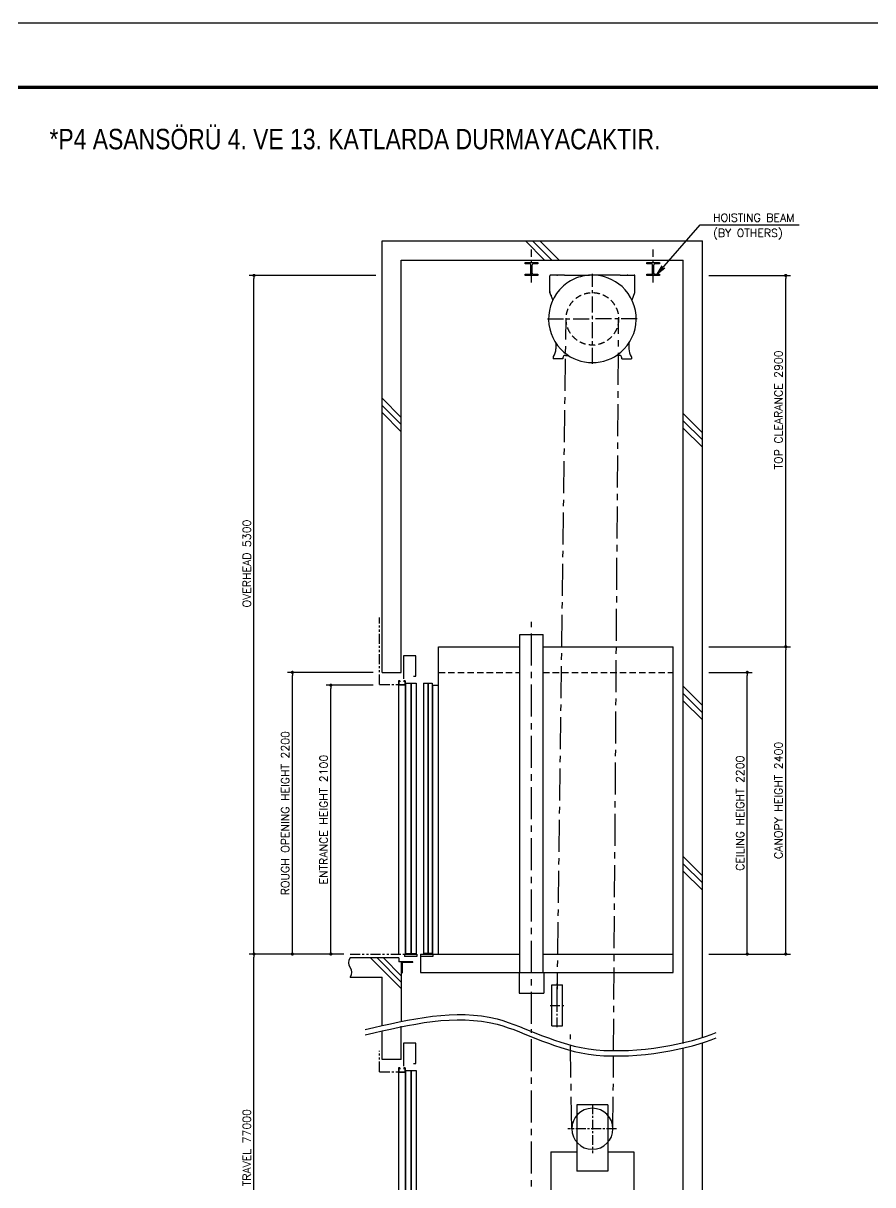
# Model space of a CAD drawing. Header units: millimetres. Extents: x -106996 to 276536, y -21995 to 37993.
# Drawn here: x -34261 to -27630, y -9072 to 0 of the extents above; entities that cross this region are included whole.
import ezdxf

# ---------------------------------------------------------------- set-up
doc = ezdxf.new("R2010")
doc.units = ezdxf.units.MM
doc.header["$LTSCALE"] = 100
for name, pattern in [('CENTERX2', [4, 2.5, -0.5, 0.5, -0.5]), ('DASHED', [0.75, 0.5, -0.25]), ('PHANTOM2', [31.75, 15.875, -3.175, 3.175, -3.175, 3.175, -3.175])]:
    doc.linetypes.add(name, pattern=pattern)
doc.layers.get('0').update_dxf_attribs({"color": 3})
for name, color, linetype in [('BUILDING', 3, 'Continuous'), ('CAR', 6, 'Continuous'), ('CENTER-LINE', 7, 'CENTERX2'), ('CWT', 1, 'Continuous'), ('DIM', 2, 'Continuous'), ('DOOR', 7, 'Continuous'), ('FRAME', 5, 'Continuous'), ('OTHERS', 4, 'Continuous'), ('TRACTION-MACHINE', 2, 'Continuous'), ('W-DASHED-LINE', 111, 'PHANTOM2')]:
    doc.layers.add(name, color=color, linetype=linetype)
doc.styles.add('MAHAL', font='arial.ttf', dxfattribs={"width": 0.8})
doc.styles.get("Standard").update_dxf_attribs({"font": 'romans.shx', "bigfont": 'bigfont.shx'})
doc.dimstyles.new('1-50IN', dxfattribs={"dimscale": 25, "dimtxt": 2.5, "dimasz": 1, "dimexe": 1.5, "dimexo": 2, "dimgap": 1, "dimtad": 3, "dimdsep": 46, "dimtxsty": 'Standard', "dimblk1": 'DOT', "dimblk2": 'DOT', "dimsah": 1, "dimcen": 0.09, "dimclrd": 256, "dimclre": 256, "dimclrt": 256, "dimadec": 0, "dimazin": 0, "dimtfac": 1, "dimtmove": 0, "dimatfit": 3, "dimldrblk": 'DOT', "dimfxl": 0, "dimtolj": 1, "dimtzin": 0, "dimarcsym": 0})
doc.dimstyles.new('1-50IN-ARROW', dxfattribs={"dimscale": 25, "dimtxt": 2.5, "dimasz": 3, "dimexe": 1.5, "dimexo": 2, "dimgap": 1, "dimtad": 3, "dimdsep": 46, "dimtxsty": 'Standard', "dimblk1": 'OPEN', "dimblk2": 'OPEN', "dimsah": 1, "dimcen": 0.09, "dimclrd": 256, "dimclre": 256, "dimclrt": 256, "dimadec": 0, "dimazin": 0, "dimtfac": 1, "dimtmove": 0, "dimatfit": 3, "dimldrblk": 'OPEN', "dimfxl": 0, "dimtolj": 1, "dimtzin": 0, "dimarcsym": 0})

# ---------------------------------------------------------------- blocks, each defined once
blk = doc.blocks.new('SWALL2')
at = {"layer": 'BUILDING'}
for p, q in [((130, 150), (-250, 150)), ((-89.6, 150), (150, -89.6)), ((-39.6, 150), (150, -39.6)), ((10.4, 150), (150, 10.4)), ((130, 150), (130, 120)), ((150, 120), (130, 120)), ((150, 120), (150, -340.5)), ((240, 120), (150, 120)), ((150, 120), (150, 30)), ((156, 105.5), (156, 34)), ((236, 114), (164.5, 114)), ((240, 120), (240, 118)), ((-250, 0), (0, 0)), ((0, -379.6), (0, 0)), ((150, 30), (152, 30)), ((0, -645), (0, -421.2)), ((150, -645), (150, -382.2)), ((150, -645), (0, -645))]:
    blk.add_line(p, q, dxfattribs=at)
for centre, radius, start, end in [((-205.3, 112.5), 58.3, 139.98603, 220.01397), ((164.5, 105.5), 8.5, 90, 180), ((236, 118), 4, 270, 0), ((-294.7, 37.5), 58.3, 319.98603, 40.01397), ((152, 34), 4, 270, 0)]:
    blk.add_arc(centre, radius, start, end, dxfattribs=at)
blk = doc.blocks.new('SDOOR_HH2100W')
at = {"layer": 'DOOR', "ltscale": 170}
for p, q in [((-7, 2328), (-102, 2328)), ((-102, 2328), (-102, 2150)), ((-7, 2170), (-7, 2328)), ((-24, 2170), (-7, 2170)), ((-96, 0), (-96, -20)), ((0, 0), (0, -20)), ((0, -20), (-96, -20))]:
    blk.add_line(p, q, dxfattribs=at)
at = {"layer": 'DOOR'}
for p, q in [((-87, 2115), (-87, 5)), ((-87, 2115), (-47, 2115)), ((-47, 2115), (-47, 5)), ((-43, 2115), (-43, 5)), ((-43, 2115), (-3, 2115)), ((-3, 2115), (-3, 5)), ((-96, 0), (0, 0)), ((-87, 5), (-47, 5)), ((-43, 5), (-3, 5))]:
    blk.add_line(p, q, dxfattribs=at)
at = {"layer": 'OTHERS', "ltscale": 60}
for p, q in [((-141, 2135), (-141, 0)), ((-139.4, 2133.4), (-139.4, 2101.6)), ((-132.6, 2133.4), (-132.6, 2125)), ((-131, 2125), (-132.6, 2125)), ((-131, 2135), (-131, 2125)), ((-101, 2135), (-101, 2125)), ((-99.4, 2125), (-101, 2125))]:
    blk.add_line(p, q, dxfattribs=at)
at = {"layer": 'OTHERS', "ltscale": 150}
for p, q in [((-131, 2135), (-141, 2135)), ((-91, 2100), (-141, 2100)), ((-132.6, 2133.4), (-139.4, 2133.4)), ((-92.6, 2101.6), (-139.4, 2101.6))]:
    blk.add_line(p, q, dxfattribs=at)
at = {"layer": 'OTHERS', "ltscale": 25}
for p, q in [((-91, 2135), (-101, 2135)), ((-99.4, 2133.4), (-99.4, 2125)), ((-92.6, 2133.4), (-99.4, 2133.4)), ((-92.6, 2133.4), (-92.6, 2101.6)), ((-91, 2135), (-91, 0))]:
    blk.add_line(p, q, dxfattribs=at)
blk = doc.blocks.new('SDOOR2_HH2100W')
at = {"layer": 'CAR'}
for p, q in [((96, 2100), (141, 2100)), ((96, 0), (96, 2100)), ((0, -20), (0, -145))]:
    blk.add_line(p, q, dxfattribs=at)
at = {"layer": 'CAR', "ltscale": 170}
for p, q in [((0, 0), (0, -20)), ((96, 0), (96, -20)), ((96, -20), (0, -20))]:
    blk.add_line(p, q, dxfattribs=at)
at = {"layer": 'DOOR'}
for p, q in [((24, 2115), (24, 5)), ((24, 2115), (56, 2115)), ((56, 2115), (56, 5)), ((60, 2115), (60, 5)), ((60, 2115), (92, 2115)), ((92, 2115), (92, 5)), ((56, 5), (24, 5)), ((92, 5), (60, 5))]:
    blk.add_line(p, q, dxfattribs=at)
blk = doc.blocks.new('WAVE')
at = {"layer": 'BUILDING'}
for points in [[(-109.4, 10.7), (184.3, 94.6), (688.2, 238.6), (1305.4, -259.3), (2009, -99.4), (2175.6, -11.3)], [(-109.4, -30.9), (184.3, 53), (688.2, 197), (1305.4, -300.9), (2009, -141), (2175.6, -52.9)]]:
    blk.add_open_spline(points, degree=3, knots=[0, 0, 0, 0, 172.429057, 295.895167, 418.224694, 418.224694, 418.224694, 418.224694], dxfattribs=at)
blk = doc.blocks.new('SCWT')
at = {"layer": 'CENTER-LINE'}
blk.add_line((-161, 2325), (-171.7, 3061.3), dxfattribs=at)
at = {"layer": 'CENTER-LINE', "ltscale": 0.3}
for p, q in [((0, 2515.2), (0, 2134.8)), ((186, 2325), (-190.6, 2325)), ((188.3, 2325), (-188.3, 2325))]:
    blk.add_line(p, q, dxfattribs=at)
at = {"layer": 'CWT'}
for p, q in [((-120, 2511), (-120, 1993)), ((120, 2511), (-120, 2511)), ((120, 2511), (120, 1993)), ((-325, 2145), (-325, 125)), ((-325, 2145), (-120, 2145)), ((120, 2145), (325, 2145)), ((325, 2145), (325, 125)), ((120, 1993), (-120, 1993)), ((-325, 125), (-25, 125)), ((-125, 125), (0, 125)), ((-115, 125), (-115, 0)), ((125, 125), (0, 125)), ((325, 125), (25, 125)), ((115, 125), (115, 0)), ((-115, 0), (115, 0))]:
    blk.add_line(p, q, dxfattribs=at)
blk.add_ellipse((0, 2325), major_axis=(161, 0), ratio=0.993892, start_param=-1.570796, end_param=4.712389, dxfattribs=at)
blk = doc.blocks.new('STR')
at = {"layer": 'CENTER-LINE', "ltscale": 0.5}
for p, q in [((0, -350.5), (0, 350.5)), ((-350.5, 0), (0, 0)), ((350.5, 0), (0, 0))]:
    blk.add_line(p, q, dxfattribs=at)
at = {"layer": 'TRACTION-MACHINE'}
for p, q in [((-332, 213.5), (-332, 337)), ((-218, 342), (-327, 342)), ((-218, 342), (-22.1, 342)), ((218, 342), (22.1, 342)), ((218, 342), (327, 342)), ((332, 213.5), (332, 337)), ((-309.7, 148.6), (-330.8, 206.6)), ((309.7, 148.6), (330.8, 206.6)), ((-285, -190.5), (-285, -235)), ((285, -190.5), (285, -235)), ((-305, -296), (-305, -311)), ((-230, -311), (-305, -311)), ((-230, -305), (-230, -311)), ((-210, -285), (-189, -285)), ((210, -285), (189, -285)), ((230, -311), (230, -305)), ((230, -311), (305, -311)), ((305, -296), (305, -311))]:
    blk.add_line(p, q, dxfattribs=at)
at = {"layer": 'TRACTION-MACHINE', "linetype": 'DASHED'}
blk.add_circle((0, 0), 205, dxfattribs=at)
at = {"layer": 'TRACTION-MACHINE'}
for centre, radius, start, end in [((-327, 337), 5, 90, 180), ((0, 0), 342, 111.02796, 134.21313), ((0, 0), 342, 90, 111.02796), ((0, 0), 342, 47.37217, 90), ((327, 337), 5, 0, 90), ((0, 0), 342, 132.62783, 229.5778), ((-312, 213.5), 20, 180, 200), ((0, 0), 342, 310.4222, 47.37217), ((312, 213.5), 20, 340, 0), ((-314.4, 146.9), 5, 334.95348, 20), ((314.4, 146.9), 5, 160, 205.04652), ((-385, -234.4), 100, 324.04943, 0), ((-290, -190.5), 5, 0, 33.30756), ((0, 0), 342, 229.5778, 270), ((0, 0), 342, 270, 310.4222), ((290, -190.5), 5, 146.69244, 180), ((385, -234.4), 100, 180, 215.95057), ((-300, -296), 5, 144.04943, 180), ((-210, -305), 20, 90, 180), ((210, -305), 20, 0, 90), ((300, -296), 5, 0, 35.95057)]:
    blk.add_arc(centre, radius, start, end, dxfattribs=at)
for p in [(-275, 342), (275, 342), (-332, 210), (-322, 182.5)]:
    blk.add_point(p, dxfattribs=at)
blk = doc.blocks.new('SRS')
at = {"layer": 'CENTER-LINE', "ltscale": 0.3}
for p, q in [((0, -170), (0, 170)), ((-53.5, 0), (53.5, 0))]:
    blk.add_line(p, q, dxfattribs=at)
at = {"layer": 'OTHERS'}
for p, q in [((-41.5, 160), (41.5, 160)), ((-41.5, -160), (-41.5, 160)), ((41.5, -160), (41.5, 160)), ((-41.5, -160), (41.5, -160))]:
    blk.add_line(p, q, dxfattribs=at)
blk = doc.blocks.new('SHB1')
at = {"layer": 'CENTER-LINE', "ltscale": 0.5}
blk.add_line((0, -55), (0, 204), dxfattribs=at)
at = {"layer": 'OTHERS'}
for p, q in [((-50, 100), (50, 100)), ((-50, 90), (-50, 100)), ((50, 100), (50, 90)), ((-12, 90), (-50, 90)), ((-50, 10), (-12, 10)), ((-50, 0), (-50, 10)), ((50, 0), (-50, 0)), ((-5, 17), (-5, 83)), ((5, 17), (5, 83)), ((50, 90), (12, 90)), ((12, 10), (50, 10)), ((50, 10), (50, 0))]:
    blk.add_line(p, q, dxfattribs=at)
for centre, start, end in [((-12, 83), 0, 90), ((-12, 17), 270, 0), ((12, 83), 90, 180), ((12, 17), 180, 270)]:
    blk.add_arc(centre, 7, start, end, dxfattribs=at)
blk = doc.blocks.new('_OPEN')
at = {"color": 0, "linetype": 'ByBlock'}
for p, q in [((-1, 0.17), (0, 0)), ((0, 0), (-1, -0.17)), ((0, 0), (-1, 0))]:
    blk.add_line(p, q, dxfattribs=at)
blk = doc.blocks.new('_DOT')
at = {"color": 0, "linetype": 'ByBlock'}
blk.add_line((-0.5, 0), (-1, 0), dxfattribs=at)
at = {"color": 0, "linetype": 'ByBlock', "const_width": 0.5}
blk.add_lwpolyline([(-0.25, 0, 1), (0.25, 0, 1)], format="xyb", close=True, dxfattribs=at)
blk = doc.blocks.new('*D560')
at = {"layer": 'DEFPOINTS', "color": 0, "transparency": 16777216}
for p in [(-32460, -7270), (-31710, -7270), (-31710, -10295)]:
    blk.add_point(p, dxfattribs=at)
at = {"layer": 'DIM', "lineweight": -2, "transparency": 16777216}
for p, q in [((-31760, -7270), (-32497.5, -7270)), ((-32460, -10270), (-32460, -7295)), ((-31760, -10295), (-32497.5, -10295))]:
    blk.add_line(p, q, dxfattribs=at)
at = {"layer": 'DIM', "lineweight": -2, "transparency": 16777216, "xscale": 25, "yscale": 25, "zscale": 25}
for p, rotation in [((-32460, -7270), 90), ((-32460, -10295), 270)]:
    blk.add_blockref('_DOT', p, dxfattribs=dict(at, rotation=rotation))
at = {"layer": 'DIM', "transparency": 16777216, "insert": (-32516.3, -8782.5), "char_height": 62.5, "attachment_point": 5, "rotation": 90}
blk.add_mtext('\\A1;TRAVEL 77000', dxfattribs=at)
blk = doc.blocks.new('*D561')
at = {"layer": 'DEFPOINTS', "color": 0, "transparency": 16777216}
for p in [(-31860, -5170), (-31480, -5170), (-31710, -7270)]:
    blk.add_point(p, dxfattribs=at)
at = {"layer": 'DIM', "lineweight": -2, "transparency": 16777216}
for p, q in [((-31530, -5170), (-31897.5, -5170)), ((-31860, -7245), (-31860, -5195)), ((-31760, -7270), (-31897.5, -7270))]:
    blk.add_line(p, q, dxfattribs=at)
at = {"layer": 'DIM', "lineweight": -2, "transparency": 16777216, "xscale": 25, "yscale": 25, "zscale": 25}
for p, rotation in [((-31860, -5170), 90), ((-31860, -7270), 270)]:
    blk.add_blockref('_DOT', p, dxfattribs=dict(at, rotation=rotation))
at = {"layer": 'DIM', "transparency": 16777216, "insert": (-31916.3, -6220), "char_height": 62.5, "attachment_point": 5, "rotation": 90}
blk.add_mtext('\\A1;ENTRANCE HEIGHT 2100', dxfattribs=at)
blk = doc.blocks.new('*D562')
at = {"layer": 'DEFPOINTS', "color": 0, "transparency": 16777216}
for p in [(-32160, -5070), (-31480, -5070), (-31710, -7270)]:
    blk.add_point(p, dxfattribs=at)
at = {"layer": 'DIM', "lineweight": -2, "transparency": 16777216}
for p, q in [((-31530, -5070), (-32197.5, -5070)), ((-32160, -7245), (-32160, -5095)), ((-31760, -7270), (-32197.5, -7270))]:
    blk.add_line(p, q, dxfattribs=at)
at = {"layer": 'DIM', "lineweight": -2, "transparency": 16777216, "xscale": 25, "yscale": 25, "zscale": 25}
for p, rotation in [((-32160, -5070), 90), ((-32160, -7270), 270)]:
    blk.add_blockref('_DOT', p, dxfattribs=dict(at, rotation=rotation))
at = {"layer": 'DIM', "transparency": 16777216, "insert": (-32216.3, -6170), "char_height": 62.5, "attachment_point": 5, "rotation": 90}
blk.add_mtext('\\A1;ROUGH OPENING HEIGHT 2200', dxfattribs=at)
blk = doc.blocks.new('*D563')
at = {"layer": 'DEFPOINTS', "color": 0, "transparency": 16777216}
for p in [(-32460, -1970), (-31460, -1970), (-31710, -7270)]:
    blk.add_point(p, dxfattribs=at)
at = {"layer": 'DIM', "lineweight": -2, "transparency": 16777216}
for p, q in [((-31510, -1970), (-32497.5, -1970)), ((-32460, -7245), (-32460, -1995)), ((-31760, -7270), (-32497.5, -7270))]:
    blk.add_line(p, q, dxfattribs=at)
at = {"layer": 'DIM', "lineweight": -2, "transparency": 16777216, "xscale": 25, "yscale": 25, "zscale": 25}
for p, rotation in [((-32460, -1970), 90), ((-32460, -7270), 270)]:
    blk.add_blockref('_DOT', p, dxfattribs=dict(at, rotation=rotation))
at = {"layer": 'DIM', "transparency": 16777216, "insert": (-32516.3, -4220), "char_height": 62.5, "attachment_point": 5, "rotation": 90}
blk.add_mtext('\\A1;OVERHEAD 5300', dxfattribs=at)
blk = doc.blocks.new('*D564')
at = {"layer": 'DEFPOINTS', "color": 0, "transparency": 16777216}
for p in [(-28960, -5070), (-28610, -5070), (-28960, -7270)]:
    blk.add_point(p, dxfattribs=at)
at = {"layer": 'DIM', "lineweight": -2, "transparency": 16777216}
for p, q in [((-28910, -5070), (-28572.5, -5070)), ((-28610, -7245), (-28610, -5095)), ((-28910, -7270), (-28572.5, -7270))]:
    blk.add_line(p, q, dxfattribs=at)
at = {"layer": 'DIM', "lineweight": -2, "transparency": 16777216, "xscale": 25, "yscale": 25, "zscale": 25}
for p, rotation in [((-28610, -5070), 90), ((-28610, -7270), 270)]:
    blk.add_blockref('_DOT', p, dxfattribs=dict(at, rotation=rotation))
at = {"layer": 'DIM', "transparency": 16777216, "insert": (-28666.3, -6170), "char_height": 62.5, "attachment_point": 5, "rotation": 90}
blk.add_mtext('\\A1;CEILING HEIGHT 2200', dxfattribs=at)
blk = doc.blocks.new('*D565')
at = {"layer": 'DEFPOINTS', "color": 0, "transparency": 16777216}
for p in [(-28960, -4870), (-28310, -4870), (-28960, -7270)]:
    blk.add_point(p, dxfattribs=at)
at = {"layer": 'DIM', "lineweight": -2, "transparency": 16777216}
for p, q in [((-28910, -4870), (-28272.5, -4870)), ((-28310, -7245), (-28310, -4895)), ((-28910, -7270), (-28272.5, -7270))]:
    blk.add_line(p, q, dxfattribs=at)
at = {"layer": 'DIM', "lineweight": -2, "transparency": 16777216, "xscale": 25, "yscale": 25, "zscale": 25}
for p, rotation in [((-28310, -4870), 90), ((-28310, -7270), 270)]:
    blk.add_blockref('_DOT', p, dxfattribs=dict(at, rotation=rotation))
at = {"layer": 'DIM', "transparency": 16777216, "insert": (-28366.3, -6070), "char_height": 62.5, "attachment_point": 5, "rotation": 90}
blk.add_mtext('\\A1;CANOPY HEIGHT 2400', dxfattribs=at)
blk = doc.blocks.new('*D566')
at = {"layer": 'DEFPOINTS', "color": 0, "transparency": 16777216}
for p in [(-28960, -1970), (-28310, -1970), (-28960, -4870)]:
    blk.add_point(p, dxfattribs=at)
at = {"layer": 'DIM', "lineweight": -2, "transparency": 16777216}
for p, q in [((-28910, -1970), (-28272.5, -1970)), ((-28310, -4845), (-28310, -1995)), ((-28910, -4870), (-28272.5, -4870))]:
    blk.add_line(p, q, dxfattribs=at)
at = {"layer": 'DIM', "lineweight": -2, "transparency": 16777216, "xscale": 25, "yscale": 25, "zscale": 25}
for p, rotation in [((-28310, -1970), 90), ((-28310, -4870), 270)]:
    blk.add_blockref('_DOT', p, dxfattribs=dict(at, rotation=rotation))
at = {"layer": 'DIM', "transparency": 16777216, "insert": (-28366.3, -3020), "char_height": 62.5, "attachment_point": 5, "rotation": 90}
blk.add_mtext('\\A1;TOP CLEARANCE 2900', dxfattribs=at)
blk = doc.blocks.new('SHB2')
at = {"layer": 'CENTER-LINE', "ltscale": 0.5}
blk.add_line((0, -55), (0, 204), dxfattribs=at)
at = {"layer": 'OTHERS'}
for p, q in [((-50, 100), (50, 100)), ((-50, 90), (-50, 100)), ((50, 100), (50, 90)), ((-12, 90), (-50, 90)), ((-50, 10), (-12, 10)), ((-50, 0), (-50, 10)), ((50, 0), (-50, 0)), ((-5, 17), (-5, 83)), ((5, 17), (5, 83)), ((50, 90), (12, 90)), ((12, 10), (50, 10)), ((50, 10), (50, 0))]:
    blk.add_line(p, q, dxfattribs=at)
for centre, start, end in [((-12, 83), 0, 90), ((-12, 17), 270, 0), ((12, 83), 90, 180), ((12, 17), 180, 270)]:
    blk.add_arc(centre, 7, start, end, dxfattribs=at)
at = {"layer": 'DIM', "char_height": 62.5, "attachment_point": 4}
for s, insert in [('HOISTING BEAM', (467.2, 451.2)), ('(BY OTHERS)', (467.2, 321.5))]:
    blk.add_mtext(s, dxfattribs=dict(at, insert=insert))
at = {"layer": 'DIM', "annotation_type": 0, "has_hookline": 1, "hookline_direction": 0, "text_width": 671.4}
blk.add_leader([(31, 10), (367.2, 394.9), (442.2, 394.9)], dimstyle='1-50IN-ARROW', dxfattribs=at)

msp = doc.modelspace()

# ---------------------------------------------------------------- linework, layer by layer
at = {"layer": 'BUILDING'}
for p, q in [((-31460.0000196, -5070), (-31460.0000196, -1700)), ((-31460.0000196, -1700), (-28960.0000196, -1700)), ((-30191.5700196, -1850), (-30341.5700196, -1700)), ((-30135.0000196, -1850), (-30285.0000196, -1700)), ((-30078.4300196, -1850), (-30228.4300196, -1700)), ((-28960.0000196, -7922.78), (-28960.0000196, -1700)), ((-31310.0000196, -5070), (-31310.0000196, -1850)), ((-31310.0000196, -1850), (-29110.0000196, -1850)), ((-29110.0000196, -7969.94), (-29110.0000196, -1850)), ((-31460.0000196, -2928.43), (-31310.0000196, -3078.43)), ((-31460.0000196, -2985), (-31310.0000196, -3135)), ((-31460.0000196, -3041.57), (-31310.0000196, -3191.57)), ((-29110.0000196, -3048.415), (-28960.0000196, -3198.415)), ((-29110.0000196, -3104.985), (-28960.0000196, -3254.985)), ((-29110.0000196, -3161.555), (-28960.0000196, -3311.555)), ((-31460.0000196, -5070), (-31310.0000196, -5070)), ((-29110.0000196, -5178.4), (-28960.0000196, -5328.4)), ((-29110.0000196, -5234.97), (-28960.0000196, -5384.97)), ((-29110.0000196, -5291.54), (-28960.0000196, -5441.54)), ((-29110.0000196, -6508.385), (-28960.0000196, -6658.385)), ((-29110.0000196, -6564.955), (-28960.0000196, -6714.955)), ((-29110.0000196, -6621.525), (-28960.0000196, -6771.525)), ((-28960.0000196, -12645), (-28960.0000196, -7964.39)), ((-29110.0000196, -12495), (-29110.0000196, -8011.55))]:
    msp.add_line(p, q, dxfattribs=at)
at = {"layer": 'CAR'}
for p, q in [((-30384.0000196, -7415), (-30384.0000196, -4775)), ((-30384.0000196, -4775), (-30204.0000196, -4775)), ((-30204.0000196, -7415), (-30204.0000196, -4775)), ((-31019.0000196, -4870), (-30384.0000196, -4870)), ((-31019.0000196, -7270), (-31019.0000196, -4870)), ((-30204.0000196, -4870), (-29189.0000196, -4870)), ((-29189.0000196, -7415), (-29189.0000196, -4870)), ((-31160.0000196, -7270), (-30384.0000196, -7270)), ((-30204.0000196, -7270), (-29189.0000196, -7270)), ((-31160.0000196, -7415), (-29189.0000196, -7415)), ((-30390.5000196, -7415), (-30390.5000196, -7575)), ((-30197.5000196, -7415), (-30197.5000196, -7575)), ((-30390.5000196, -7575), (-30197.5000196, -7575))]:
    msp.add_line(p, q, dxfattribs=at)
at = {"layer": 'CAR', "linetype": 'DASHED'}
for p, q in [((-31019.0000196, -5070), (-30384.0000196, -5070)), ((-30204.0000196, -5070), (-29189.0000196, -5070))]:
    msp.add_line(p, q, dxfattribs=at)
at = {"layer": 'CENTER-LINE'}
for p, q in [((-30094.0000196, -7671), (-30024.0000196, -2309)), ((-29653.1601351, -8024.92), (-29614.0000196, -2309)), ((-30294.0000196, -7815.98), (-30294.0000196, -4675)), ((-30294.0000196, -12585), (-30294.0000196, -7857.59)), ((-29658.0200196, -8635), (-29653.4915995, -8066.53))]:
    msp.add_line(p, q, dxfattribs=at)
at = {"layer": 'DEFPOINTS'}
msp.add_lwpolyline([(-42000.0000196, -15000), (-21000.0000196, -15000), (-21000.0000196, 0), (-42000.0000196, 0)], close=True, dxfattribs=at)
at = {"layer": 'FRAME', "const_width": 25}
msp.add_lwpolyline([(-41500.0000196, -14500), (-21500.0000196, -14500), (-21500.0000196, -500), (-41500.0000196, -500)], close=True, dxfattribs=at)
at = {"layer": 'W-DASHED-LINE', "ltscale": 0.05}
for p, q in [((-31480.0000196, -5165), (-31480.0000196, -4641.75)), ((-31480.0000196, -5165), (-31331.0000196, -5165)), ((-31710.0000196, -7270), (-31286.0000196, -7270)), ((-31480.0000196, -8190), (-31480.0000196, -8026)), ((-31480.0000196, -8190), (-31331.0000196, -8190))]:
    msp.add_line(p, q, dxfattribs=at)

# ---------------------------------------------------------------- block references
at = {"layer": 'BUILDING'}
msp.add_blockref('SWALL2', (-31460.0000196, -7450), dxfattribs=at)
at = {"layer": 'BUILDING', "xscale": 1.19904076738609}
msp.add_blockref('WAVE', (-31460.0000196, -7871.16), dxfattribs=at)
at = {"layer": 'CWT'}
msp.add_blockref('SCWT', (-29819.0000196, -10960), dxfattribs=at)
at = {"layer": 'DOOR'}
for name, p in [('SDOOR_HH2100W', (-31190.0000196, -7270)), ('SDOOR2_HH2100W', (-31160.0000196, -7270)), ('SDOOR_HH2100W', (-31190.0000196, -10295))]:
    msp.add_blockref(name, p, dxfattribs=at)
at = {"layer": 'OTHERS'}
for name, p in [('SHB2', (-29344.0000196, -1970)), ('SHB1', (-30294.0000196, -1970)), ('SRS', (-30094.0000196, -7671))]:
    msp.add_blockref(name, p, dxfattribs=at)
at = {"layer": 'TRACTION-MACHINE'}
msp.add_blockref('STR', (-29819.0000196, -2309), dxfattribs=at)

# ---------------------------------------------------------------- texts
at = {"color": 2, "insert": (-34056.33733, -824.8483425), "char_height": 160, "width": 13982.845205, "attachment_point": 1, "style": 'MAHAL'}
msp.add_mtext('*P4 ASANSÖRÜ 4. VE 13. KATLARDA DURMAYACAKTIR.', dxfattribs=at)

# ---------------------------------------------------------------- dimensions: what is measured, and where the dimension line sits
at = {"layer": 'DIM'}
for base, p1, p2, text, picture, middle in [((-32460.0000196, -1970), (-31710.0000196, -7270), (-31460.0000196, -1970), 'OVERHEAD <>', '*D563', (-32460.0000196, -4220)), ((-28310.0000196, -1970), (-28960.0000196, -4870), (-28960.0000196, -1970), 'TOP CLEARANCE <>', '*D566', (-28310.0000196, -3020)), ((-28310.0000196, -4870), (-28960.0000196, -7270), (-28960.0000196, -4870), 'CANOPY HEIGHT <>', '*D565', (-28310.0000196, -6070)), ((-32160.0000196, -5070), (-31710.0000196, -7270), (-31480.0000196, -5070), 'ROUGH OPENING HEIGHT <>', '*D562', (-32160.0000196, -6170)), ((-28610.0000196, -5070), (-28960.0000196, -7270), (-28960.0000196, -5070), 'CEILING HEIGHT <>', '*D564', (-28610.0000196, -6170)), ((-31860.0000196, -5170), (-31710.0000196, -7270), (-31480.0000196, -5170), 'ENTRANCE HEIGHT <>', '*D561', (-31860.0000196, -6220)), ((-32460.0000196, -7270), (-31710.0000196, -10295), (-31710.0000196, -7270), 'TRAVEL 77000', '*D560', (-32460.0000196, -8782.5))]:
    dim = msp.add_linear_dim(base=base, p1=p1, p2=p2, angle=90, text=text, dimstyle='1-50IN', override={"dimpost": '\\X'}, dxfattribs=at)
    dim.commit()
    dim.dimension.update_dxf_attribs({"geometry": picture, "text_midpoint": middle, "dimtype": 160})

doc.saveas('drawing.dxf')
